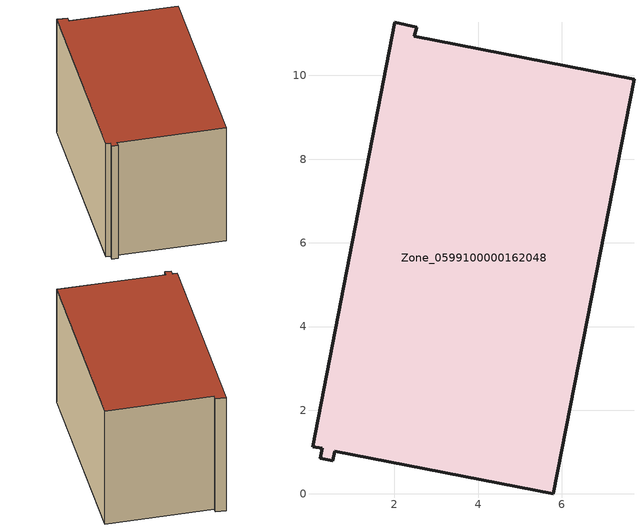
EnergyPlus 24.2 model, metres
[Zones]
Zone_0599100000162048
 floor ground (C_G): 0.23,0.86 0.28,1.09 0.04,1.13 2.01,11.28 2.53,11.15 2.48,10.94 7.73,9.91 5.8,0 0.57,1.02 0.53,0.8 z0
 wall outside (C_F): 2.53,11.15 2.01,11.28 0.04,1.13 0.28,1.09 0.23,0.86 0.53,0.8 0.57,1.02 5.8,0 7.73,9.91 2.48,10.94 2.53,11.15 z0:6.62
 roof outside (C_R): 0.28,1.09 0.23,0.86 0.53,0.8 0.57,1.02 5.8,0 7.73,9.91 2.48,10.94 2.53,11.15 2.01,11.28 0.04,1.13 z6.62
[BUILDING]
Pand.0599100000162048: North Axis=0; Terrain=City; Loads Convergence Tolerance Value=0.04; Temperature Convergence Tolerance Value=0.4; Solar Distribution=FullExterior; Maximum Number of Warmup Days=25; Minimum Number of Warmup Days=1
[Site:Location]
Rotterdam.The.Hague.AP_ZH_NLD Design_Conditions: Latitude=51.96; Longitude=4.45; Time Zone=1; Elevation=-4.5
[SITE:GROUNDTEMPERATURE:BUILDINGSURFACE]
18, 18, 18, 18, 18, 18, 18, 18, 18, 18, 18, 18
[MATERIAL] Thermal Absorptance=0.9; Solar Absorptance=0.7; Visible Absorptance=0.7
Name | Roughness | Thickness | Conductivity | Density | Specific Heat
G.TC.1992-2005 | MediumSmooth | 0.15 | 0.06 | 540 | 1210
F.TC.1992-2005 | Rough | 0.3 | 0.12 | 1920 | 840
R.TC.1992-2005 | MediumRough | 0.2 | 0.08 | 1500 | 1000
[CONSTRUCTION]
C_G: G.TC.1992-2005
C_F: F.TC.1992-2005
C_R: R.TC.1992-2005
[ZONE]
Zone_0599100000162048: Type=1; Multiplier=1; Ceiling Height=Autocalculate; Volume=Autocalculate; Floor Area=autocalculate; Part of Total Floor Area=Yes
[ZONEINFILTRATION:DESIGNFLOWRATE]
Infil_Zone_0599100000162048: Zone or ZoneList or Space or SpaceList=Zone_0599100000162048; Schedule=AlwaysOn; Design Flow Rate Calculation Method=Flow/Area; Flow Rate per Floor Area=0.0015; Constant Term Coefficient=1; Temperature Term Coefficient=0; Velocity Term Coefficient=0; Velocity Squared Term Coefficient=0
[HVACTEMPLATE:ZONE:IDEALLOADSAIRSYSTEM]
Zone_0599100000162048: Maximum Heating Supply Air Temperature=50; Minimum Cooling Supply Air Temperature=13; Maximum Heating Supply Air Humidity Ratio=0.0156; Minimum Cooling Supply Air Humidity Ratio=0.0077; Heating Limit=NoLimit; Cooling Limit=NoLimit; Dehumidification Control Type=ConstantSensibleHeatRatio; Cooling Sensible Heat Ratio=0.7; Dehumidification Setpoint=60; Humidification Control Type=None; Humidification Setpoint=30; Outdoor Air Method=None; Outdoor Air Flow Rate per Person=0.00944; Outdoor Air Flow Rate per Zone Floor Area=0; Outdoor Air Flow Rate per Zone=0; Demand Controlled Ventilation Type=None; Outdoor Air Economizer Type=NoEconomizer; Heat Recovery Type=None; Sensible Heat Recovery Effectiveness=0.7; Latent Heat Recovery Effectiveness=0.65
[ZONECONTROL:THERMOSTAT]
ThermostatControl_Zone_0599100000162048: Zone or ZoneList=Zone_0599100000162048; Control Type Schedule=DualSetpointControlType; Control 1=Thermostat_Zone_0599100000162048; Temperature Difference Between Cutout And Setpoint=0
[THERMOSTATSETPOINT:DUALSETPOINT]
Thermostat_Zone_0599100000162048: Heating Setpoint Temperature Schedule=HeatingSetpoint_Zone_0599100000162048; Cooling Setpoint Temperature Schedule=CoolingSetpoint_Zone_0599100000162048
[SCHEDULE:COMPACT]
HeatingSetpoint_Zone_0599100000162048: Through: 12/31, For: AllDays, Until: 24:00, 21
CoolingSetpoint_Zone_0599100000162048: Through: 12/31, For: AllDays, Until: 24:00, 24
DualSetpointControlType: Through: 12/31, For: AllDays, Until: 24:00, 4
AlwaysOn: Through: 12/31, For: AllDays, Until: 24:00, 1
